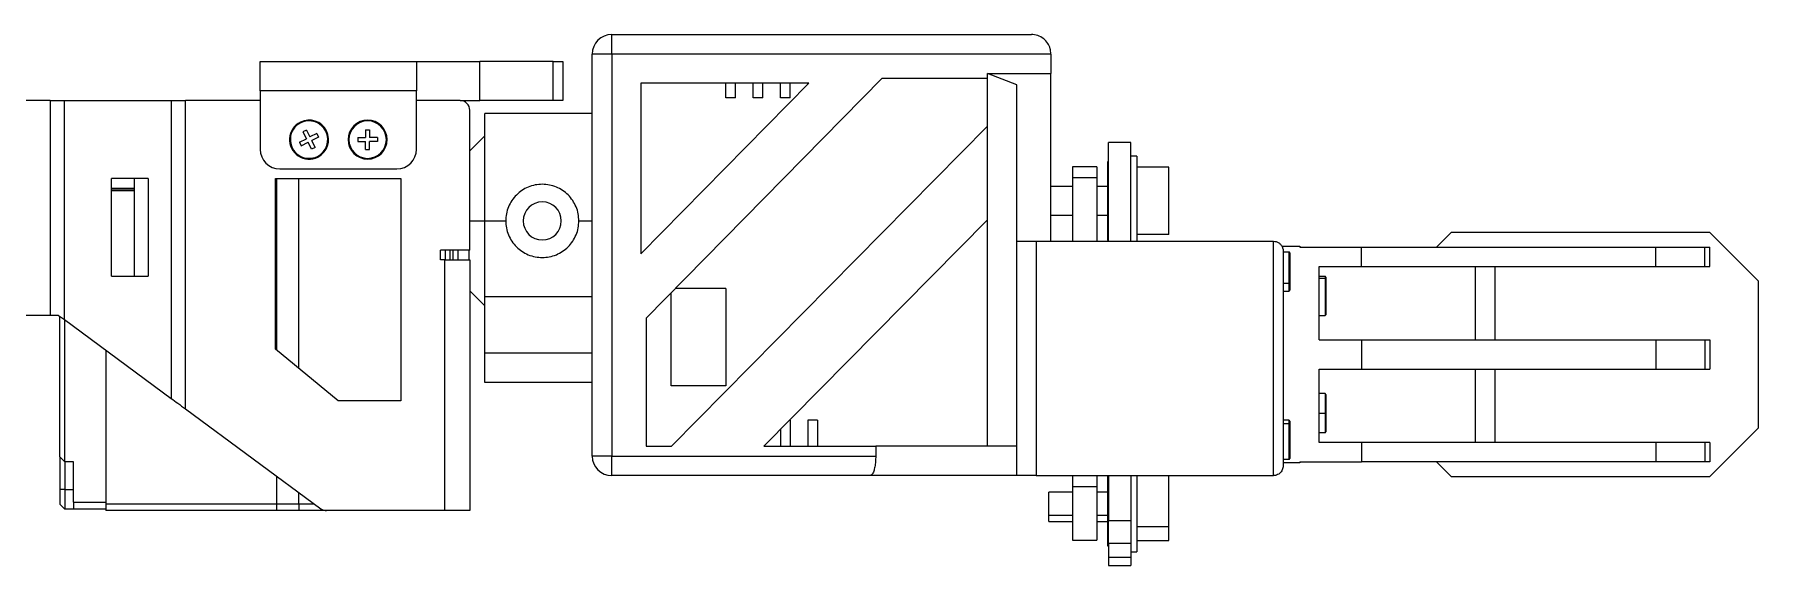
# Model space of a CAD drawing. Header units: millimetres. Extents: x 1258 to 2922, y -135 to 1239.
# Drawn here: x 2349.5 to 2437.8, y 864 to 891.2 of the extents above; entities that cross this region are included whole.
import ezdxf

# ---------------------------------------------------------------- set-up
doc = ezdxf.new("R2010")
doc.units = ezdxf.units.MM
doc.header["$LTSCALE"] = 6

msp = doc.modelspace()

# ---------------------------------------------------------------- linework, layer by layer
at = {"color": 7, "linetype": 'Continuous', "lineweight": 25}
for p, q in [((2379.034, 890.203), (2379.034, 891.203)), ((2379.034, 891.203), (2400.534, 891.203)), ((2361.031, 889.82), (2369.031, 889.82)), ((2361.031, 888.32), (2361.031, 889.82)), ((2369.031, 889.82), (2369.031, 888.32)), ((2369.031, 889.82), (2372.281, 889.82)), ((2372.281, 887.82), (2372.281, 889.82)), ((2376.031, 889.82), (2372.281, 889.82)), ((2376.031, 887.82), (2376.031, 889.82)), ((2376.031, 889.82), (2376.531, 889.82)), ((2376.531, 889.82), (2376.531, 887.82)), ((2379.034, 890.203), (2378.034, 890.203)), ((2378.034, 881.657), (2378.034, 890.203)), ((2379.034, 890.203), (2379.034, 869.613)), ((2401.534, 890.203), (2379.034, 890.203)), ((2401.534, 890.203), (2401.534, 889.212)), ((2380.534, 888.703), (2380.534, 879.973)), ((2380.534, 879.973), (2389.127, 888.703)), ((2389.127, 888.703), (2380.534, 888.703)), ((2392.874, 888.943), (2380.801, 876.679)), ((2384.884, 887.951), (2384.884, 888.703)), ((2385.384, 887.951), (2385.384, 888.703)), ((2386.284, 887.951), (2386.284, 888.703)), ((2386.784, 887.951), (2386.784, 888.703)), ((2387.684, 887.951), (2387.684, 888.703)), ((2388.184, 887.951), (2388.184, 888.703)), ((2389.084, 888.66), (2389.084, 888.703)), ((2398.284, 888.943), (2392.874, 888.943)), ((2399.784, 888.633), (2398.284, 889.212)), ((2398.284, 889.212), (2401.534, 889.212)), ((2398.284, 888.943), (2398.284, 889.212)), ((2398.284, 886.509), (2398.284, 888.943)), ((2399.784, 880.613), (2399.784, 888.633)), ((2401.534, 880.613), (2401.534, 889.212)), ((2350.265, 887.82), (2343.265, 887.82)), ((2350.265, 887.82), (2350.265, 876.82)), ((2350.265, 887.82), (2350.995, 887.82)), ((2350.995, 876.601), (2350.995, 887.82)), ((2350.995, 887.82), (2356.469, 887.82)), ((2356.469, 887.82), (2356.469, 872.566)), ((2356.469, 887.82), (2357.199, 887.82)), ((2357.199, 872.028), (2357.199, 887.82)), ((2361.031, 887.82), (2357.199, 887.82)), ((2361.031, 888.32), (2361.031, 885.32)), ((2369.031, 888.32), (2361.031, 888.32)), ((2369.031, 885.32), (2369.031, 888.32)), ((2371.265, 887.82), (2369.031, 887.82)), ((2371.265, 887.82), (2372.281, 887.82)), ((2376.031, 887.82), (2372.281, 887.82)), ((2376.531, 887.82), (2376.031, 887.82)), ((2385.384, 887.951), (2384.884, 887.951)), ((2386.784, 887.951), (2386.284, 887.951)), ((2388.184, 887.951), (2387.684, 887.951)), ((2371.765, 880.16), (2371.765, 887.32)), ((2378.034, 887.157), (2372.534, 887.157)), ((2372.534, 881.657), (2372.534, 887.157)), ((2363.039, 885.687), (2363.397, 885.865)), ((2363.085, 886.715), (2363.103, 886.679)), ((2363.398, 886.312), (2363.219, 886.223)), ((2363.219, 886.223), (2363.397, 885.865)), ((2363.398, 886.312), (2363.576, 885.954)), ((2363.934, 886.132), (2363.576, 885.954)), ((2364.023, 885.953), (2363.665, 885.775)), ((2363.934, 886.132), (2364.023, 885.953)), ((2366.031, 885.92), (2366.431, 885.92)), ((2366.031, 885.92), (2366.031, 885.72)), ((2366.431, 886.32), (2366.631, 886.32)), ((2366.431, 886.32), (2366.431, 885.92)), ((2366.631, 886.32), (2366.631, 885.92)), ((2367.031, 885.92), (2366.631, 885.92)), ((2367.031, 885.92), (2367.031, 885.72)), ((2372.534, 886.007), (2371.765, 885.239)), ((2382.104, 870.113), (2398.284, 886.509)), ((2398.284, 881.716), (2398.284, 886.509)), ((2363.039, 885.687), (2363.128, 885.508)), ((2363.128, 885.508), (2363.486, 885.686)), ((2363.664, 885.328), (2363.486, 885.686)), ((2363.843, 885.417), (2363.664, 885.328)), ((2363.843, 885.417), (2363.665, 885.775)), ((2363.976, 884.924), (2363.958, 884.96)), ((2365.531, 885.82), (2365.571, 885.82)), ((2366.031, 885.72), (2366.431, 885.72)), ((2366.431, 885.32), (2366.431, 885.72)), ((2366.431, 885.32), (2366.631, 885.32)), ((2366.631, 885.32), (2366.631, 885.72)), ((2367.031, 885.72), (2366.631, 885.72)), ((2367.531, 885.82), (2367.491, 885.82)), ((2405.634, 885.677), (2404.484, 885.677)), ((2404.484, 880.613), (2404.484, 885.677)), ((2405.634, 880.613), (2405.634, 885.677)), ((2405.934, 884.977), (2405.634, 884.977)), ((2405.934, 884.977), (2405.934, 880.613)), ((2362.031, 884.32), (2368.031, 884.32)), ((2403.884, 884.427), (2402.634, 884.427)), ((2402.634, 884.427), (2402.634, 883.869)), ((2403.884, 884.427), (2403.884, 883.869)), ((2404.484, 884.677), (2404.434, 884.677)), ((2404.434, 884.677), (2404.434, 880.83)), ((2407.584, 884.402), (2405.934, 884.402)), ((2407.584, 880.952), (2407.584, 884.402)), ((2355.295, 883.82), (2353.414, 883.82)), ((2353.414, 878.82), (2353.414, 883.82)), ((2354.565, 883.318), (2353.414, 883.318)), ((2353.414, 883.294), (2354.565, 883.294)), ((2353.414, 883.294), (2354.565, 883.294)), ((2353.414, 883.294), (2354.565, 883.294)), ((2353.414, 883.293), (2354.565, 883.293)), ((2354.565, 883.193), (2353.414, 883.193)), ((2354.565, 883.82), (2354.565, 878.82)), ((2355.295, 883.82), (2355.295, 878.82)), ((2361.82, 875.096), (2361.82, 883.82)), ((2361.82, 883.82), (2368.241, 883.82)), ((2361.865, 883.82), (2361.865, 875.059)), ((2363.015, 874.106), (2363.015, 883.82)), ((2368.241, 883.82), (2368.241, 872.437)), ((2402.634, 883.427), (2401.534, 883.427)), ((2403.884, 883.869), (2402.634, 883.869)), ((2402.634, 883.869), (2402.634, 880.613)), ((2403.884, 883.869), (2403.884, 880.613)), ((2404.434, 883.427), (2403.884, 883.427)), ((2372.534, 877.768), (2372.534, 881.657)), ((2372.534, 881.657), (2373.604, 881.657)), ((2377.354, 881.657), (2378.034, 881.657)), ((2378.034, 869.613), (2378.034, 881.657)), ((2398.284, 881.716), (2386.834, 870.113)), ((2398.284, 870.113), (2398.284, 881.716)), ((2402.634, 881.927), (2401.534, 881.927)), ((2404.434, 881.927), (2403.884, 881.927)), ((2399.784, 870.113), (2399.784, 880.613)), ((2399.784, 880.613), (2400.784, 880.613)), ((2400.784, 880.613), (2400.784, 868.613)), ((2400.784, 880.613), (2412.934, 880.613)), ((2404.434, 880.83), (2404.484, 880.83)), ((2404.434, 880.83), (2404.434, 880.677)), ((2404.434, 880.677), (2404.484, 880.677)), ((2407.584, 880.952), (2405.934, 880.952)), ((2412.934, 868.613), (2412.934, 880.613)), ((2422.034, 881.063), (2421.284, 880.313)), ((2435.284, 881.063), (2422.034, 881.063)), ((2437.784, 878.563), (2435.284, 881.063)), ((2371.765, 880.16), (2370.265, 880.16)), ((2370.265, 879.66), (2370.265, 880.16)), ((2370.465, 879.66), (2370.265, 879.66)), ((2370.465, 879.66), (2370.465, 866.82)), ((2370.465, 879.66), (2371.765, 879.66)), ((2370.515, 879.66), (2370.515, 880.16)), ((2370.765, 879.66), (2370.765, 880.16)), ((2371.734, 880.157), (2371.165, 880.157)), ((2371.165, 879.66), (2371.165, 880.157)), ((2371.734, 879.66), (2371.734, 880.16)), ((2371.765, 879.66), (2371.765, 866.82)), ((2413.358, 880.363), (2414.284, 880.363)), ((2413.434, 880.113), (2413.434, 869.113)), ((2413.73, 880.063), (2413.434, 880.063)), ((2413.77, 880.023), (2413.77, 878.485)), ((2414.284, 880.363), (2414.284, 880.313)), ((2414.284, 880.313), (2417.447, 880.313)), ((2417.447, 879.313), (2417.447, 880.313)), ((2417.447, 880.313), (2432.52, 880.313)), ((2432.52, 879.313), (2432.52, 880.313)), ((2432.52, 880.313), (2435.038, 880.313)), ((2435.038, 879.313), (2435.038, 880.313)), ((2435.038, 880.313), (2435.284, 880.313)), ((2435.284, 879.313), (2435.284, 880.313)), ((2353.414, 878.82), (2355.295, 878.82)), ((2415.284, 879.313), (2417.447, 879.313)), ((2415.284, 875.563), (2415.284, 879.313)), ((2415.58, 878.813), (2415.284, 878.813)), ((2415.62, 878.773), (2415.62, 878.684)), ((2417.447, 879.313), (2432.52, 879.313)), ((2423.284, 875.563), (2423.284, 879.313)), ((2424.284, 879.313), (2424.284, 875.563)), ((2432.52, 879.313), (2435.038, 879.313)), ((2435.038, 879.313), (2435.284, 879.313)), ((2371.765, 878.075), (2372.534, 877.307)), ((2382.084, 873.202), (2382.084, 877.981)), ((2384.884, 878.202), (2382.301, 878.202)), ((2384.884, 878.202), (2384.884, 873.202)), ((2413.434, 878.063), (2413.73, 878.063)), ((2413.77, 878.485), (2413.77, 878.103)), ((2415.62, 878.684), (2415.62, 876.853)), ((2437.784, 871.063), (2437.784, 878.563)), ((2378.034, 877.768), (2372.534, 877.768)), ((2372.534, 874.879), (2372.534, 877.768)), ((2350.265, 876.82), (2343.265, 876.82)), ((2350.699, 876.82), (2350.265, 876.82)), ((2350.699, 876.82), (2350.995, 876.601)), ((2350.765, 869.575), (2350.765, 876.771)), ((2350.995, 876.601), (2356.469, 872.566)), ((2351.015, 869.325), (2351.015, 876.586)), ((2380.801, 876.679), (2380.801, 870.113)), ((2415.284, 876.813), (2415.58, 876.813)), ((2415.284, 875.563), (2417.447, 875.563)), ((2417.447, 875.563), (2417.447, 874.063)), ((2417.447, 875.563), (2432.52, 875.563)), ((2432.52, 875.563), (2432.52, 874.063)), ((2432.52, 875.563), (2435.038, 875.563)), ((2435.038, 875.563), (2435.038, 874.063)), ((2435.038, 875.563), (2435.284, 875.563)), ((2435.284, 875.563), (2435.284, 874.063)), ((2353.115, 875.038), (2353.115, 867.25)), ((2353.115, 875.038), (2353.115, 867.17)), ((2365.031, 872.437), (2361.82, 875.096)), ((2378.034, 874.879), (2372.534, 874.879)), ((2372.534, 873.379), (2372.534, 874.879)), ((2415.284, 874.063), (2417.447, 874.063)), ((2415.284, 870.313), (2415.284, 874.063)), ((2417.447, 874.063), (2432.52, 874.063)), ((2423.284, 870.313), (2423.284, 874.063)), ((2424.284, 874.063), (2424.284, 870.313)), ((2432.52, 874.063), (2435.038, 874.063)), ((2435.038, 874.063), (2435.284, 874.063)), ((2378.034, 873.379), (2372.534, 873.379)), ((2384.884, 873.202), (2382.084, 873.202)), ((2415.58, 872.813), (2415.284, 872.813)), ((2415.62, 872.773), (2415.62, 871.813)), ((2357.199, 872.028), (2364.133, 866.917)), ((2368.241, 872.437), (2365.031, 872.437)), ((2415.58, 871.813), (2415.62, 871.813)), ((2415.62, 871.813), (2415.62, 870.853)), ((2387.684, 870.975), (2387.684, 870.113)), ((2388.184, 871.451), (2388.154, 871.451)), ((2388.184, 871.451), (2388.184, 870.113)), ((2389.584, 871.451), (2389.084, 871.451)), ((2389.084, 871.451), (2389.084, 870.113)), ((2389.584, 871.451), (2389.584, 870.113)), ((2413.73, 871.447), (2413.434, 871.447)), ((2413.77, 871.407), (2413.77, 871.255)), ((2413.77, 871.255), (2413.77, 869.487)), ((2435.284, 868.563), (2437.784, 871.063)), ((2380.801, 870.113), (2382.104, 870.113)), ((2386.834, 870.113), (2392.559, 870.113)), ((2392.559, 870.113), (2392.559, 869.613)), ((2399.784, 870.113), (2392.559, 870.113)), ((2399.784, 868.613), (2399.784, 870.113)), ((2415.284, 870.813), (2415.58, 870.813)), ((2417.447, 870.313), (2415.284, 870.313)), ((2417.447, 870.313), (2417.447, 869.313)), ((2432.52, 870.313), (2417.447, 870.313)), ((2432.52, 870.313), (2432.52, 869.313)), ((2435.038, 870.313), (2432.52, 870.313)), ((2435.038, 870.313), (2435.038, 869.313)), ((2435.284, 870.313), (2435.038, 870.313)), ((2435.284, 870.313), (2435.284, 869.313)), ((2350.765, 869.575), (2351.015, 869.325)), ((2351.465, 869.325), (2351.015, 869.325)), ((2351.465, 867.25), (2351.465, 869.325)), ((2379.034, 869.613), (2378.034, 869.613)), ((2379.034, 868.613), (2379.034, 869.613)), ((2379.034, 869.613), (2392.559, 869.613)), ((2413.434, 869.447), (2413.73, 869.447)), ((2414.284, 869.263), (2413.434, 869.263)), ((2414.284, 869.313), (2417.447, 869.313)), ((2414.284, 869.313), (2414.284, 869.263)), ((2432.52, 869.313), (2417.447, 869.313)), ((2421.284, 869.313), (2422.034, 868.563)), ((2435.038, 869.313), (2432.52, 869.313)), ((2435.284, 869.313), (2435.038, 869.313)), ((2361.865, 868.589), (2361.865, 867.17)), ((2392.284, 868.613), (2379.034, 868.613)), ((2399.784, 868.613), (2392.284, 868.613)), ((2400.784, 868.613), (2399.784, 868.613)), ((2400.784, 868.613), (2412.934, 868.613)), ((2402.634, 868.613), (2402.634, 868.036)), ((2403.884, 868.613), (2403.884, 868.036)), ((2404.434, 868.613), (2404.434, 865.008)), ((2404.484, 868.613), (2404.484, 866.308)), ((2405.634, 868.613), (2405.634, 866.308)), ((2405.934, 868.613), (2405.934, 864.708)), ((2407.584, 865.99), (2407.584, 868.613)), ((2422.034, 868.563), (2435.284, 868.563)), ((2351.015, 867.9), (2350.765, 867.9)), ((2350.765, 867.9), (2350.765, 867.15)), ((2351.015, 867.9), (2351.465, 867.9)), ((2351.015, 867.9), (2351.015, 866.9)), ((2363.015, 867.17), (2363.015, 867.741)), ((2402.634, 867.758), (2401.434, 867.758)), ((2401.434, 866.565), (2401.434, 867.758)), ((2403.884, 868.036), (2402.634, 868.036)), ((2402.634, 868.036), (2402.634, 865.299)), ((2403.884, 868.036), (2403.884, 865.299)), ((2404.434, 867.758), (2403.884, 867.758)), ((2351.015, 866.9), (2350.765, 867.15)), ((2351.465, 866.9), (2351.015, 866.9)), ((2351.465, 867.25), (2353.115, 867.25)), ((2351.465, 867.25), (2351.465, 866.9)), ((2353.115, 866.9), (2351.465, 866.9)), ((2353.115, 867.17), (2361.865, 867.17)), ((2353.115, 867.17), (2353.115, 866.82)), ((2361.865, 866.82), (2353.115, 866.82)), ((2361.865, 867.17), (2363.015, 867.17)), ((2361.865, 867.17), (2361.865, 866.82)), ((2363.015, 866.82), (2361.865, 866.82)), ((2363.015, 867.17), (2363.015, 866.82)), ((2364.43, 866.82), (2363.015, 866.82)), ((2370.465, 866.82), (2364.43, 866.82)), ((2371.765, 866.82), (2370.465, 866.82)), ((2401.434, 866.258), (2401.434, 866.565)), ((2401.434, 866.258), (2402.634, 866.258)), ((2403.884, 866.258), (2404.434, 866.258)), ((2404.484, 866.308), (2405.634, 866.308)), ((2404.484, 865.141), (2404.484, 866.308)), ((2405.634, 866.308), (2405.634, 865.141)), ((2407.584, 865.99), (2405.934, 865.99)), ((2407.584, 865.283), (2407.584, 865.99)), ((2402.634, 865.299), (2403.884, 865.299)), ((2404.434, 865.008), (2404.484, 865.008)), ((2405.634, 865.141), (2404.484, 865.141)), ((2404.484, 865.141), (2404.484, 864.44)), ((2405.634, 865.141), (2405.634, 864.44)), ((2405.634, 864.708), (2405.934, 864.708)), ((2405.934, 865.283), (2407.584, 865.283)), ((2404.484, 864.44), (2405.634, 864.44)), ((2404.484, 864.44), (2404.484, 864.008)), ((2404.484, 864.008), (2405.634, 864.008)), ((2405.634, 864.44), (2405.634, 864.008))]:
    msp.add_line(p, q, dxfattribs=at)
at = {"color": 8, "linetype": 'Continuous', "lineweight": 25}
for p, q in [((2371.765, 881.657), (2372.534, 881.657)), ((2370.915, 879.66), (2370.915, 880.16)), ((2413.73, 880.063), (2413.73, 878.461)), ((2415.58, 878.813), (2415.58, 878.72)), ((2413.434, 878.461), (2413.73, 878.461)), ((2413.73, 878.461), (2413.73, 878.063)), ((2415.284, 878.72), (2415.58, 878.72)), ((2415.58, 878.72), (2415.58, 876.813)), ((2415.58, 872.813), (2415.58, 871.813)), ((2415.284, 871.813), (2415.58, 871.813)), ((2415.58, 871.813), (2415.58, 870.813)), ((2413.434, 871.289), (2413.73, 871.289)), ((2413.73, 871.447), (2413.73, 871.289)), ((2413.73, 871.289), (2413.73, 869.447)), ((2363.015, 867.17), (2363.791, 867.17)), ((2402.634, 866.565), (2401.434, 866.565)), ((2404.434, 866.565), (2403.884, 866.565))]:
    msp.add_line(p, q, dxfattribs=at)
at = {"color": 7, "linetype": 'Continuous', "lineweight": 25, "flags": 128}
msp.add_lwpolyline([(2413.73, 878.461), (2413.737, 878.461), (2413.745, 878.463), (2413.752, 878.465), (2413.758, 878.468), (2413.763, 878.472), (2413.767, 878.476), (2413.769, 878.48), (2413.77, 878.485)], dxfattribs=at)
at = {"color": 7, "linetype": 'Continuous', "lineweight": 25}
for centre, radius, start, end in [((2379.034, 890.203), 1, 90, 180), ((2371.265, 887.32), 0.5, 0, 90), ((2363.531, 885.82), 1, 296.44967, 116.44967), ((2363.531, 885.82), 0.96, 296.44967, 116.44967), ((2366.531, 885.82), 1, 0, 180), ((2366.531, 885.82), 0.96, 0, 180), ((2363.531, 885.82), 1, 116.44967, 296.44967), ((2363.531, 885.82), 0.96, 116.44967, 296.44967), ((2362.031, 885.32), 1, 180, 270), ((2366.531, 885.82), 1, 180, 0), ((2366.531, 885.82), 0.96, 180, 0), ((2368.031, 885.32), 1, 270, 0), ((2375.479, 881.657), 0.975, 0, 180), ((2375.479, 881.657), 0.975, 180, 0), ((2413.73, 880.023), 0.04, 0, 90), ((2415.58, 878.773), 0.04, 0, 90), ((2413.73, 878.103), 0.04, 270, 0), ((2415.581, 878.682), 0.0383, 2.93362, 92.66013), ((2415.58, 876.853), 0.04, 270, 0), ((2415.58, 872.773), 0.04, 0, 90), ((2413.73, 871.407), 0.04, 0, 90), ((2413.732, 871.252), 0.0373, 5.31484, 94.47449), ((2415.58, 870.853), 0.04, 270, 0), ((2379.034, 869.613), 1, 180, 270), ((2413.73, 869.487), 0.04, 270, 0), ((2364.43, 867.32), 0.5, 233.60588, 270)]:
    msp.add_arc(centre, radius, start, end, dxfattribs=at)
for points, knots in [([(2401.534, 890.203), (2401.526, 890.297), (2401.509, 890.498), (2401.373, 890.774), (2401.154, 891.011), (2400.862, 891.173), (2400.642, 891.193), (2400.534, 891.203)], [0, 0, 0, 0, 0.146754, 0.316126, 0.510248, 0.757793, 1, 1, 1, 1]), ([(2377.354, 881.657), (2377.347, 881.777), (2377.333, 882.025), (2377.185, 882.497), (2376.839, 883.018), (2376.321, 883.363), (2375.85, 883.507), (2375.479, 883.544), (2375.108, 883.507), (2374.636, 883.364), (2374.118, 883.017), (2373.772, 882.497), (2373.624, 882.025), (2373.61, 881.777), (2373.604, 881.657)], [0, 0, 0, 0, 0.0609081, 0.1252258, 0.2500311, 0.3748295, 0.4372679, 0.5000517, 0.5625051, 0.6253005, 0.7500154, 0.8746671, 0.9390412, 1, 1, 1, 1]), ([(2373.604, 881.657), (2373.61, 881.537), (2373.624, 881.289), (2373.773, 880.817), (2374.119, 880.297), (2374.639, 879.949), (2375.111, 879.806), (2375.478, 879.771), (2375.845, 879.806), (2376.318, 879.948), (2376.839, 880.297), (2377.185, 880.818), (2377.333, 881.29), (2377.347, 881.537), (2377.354, 881.657)], [0, 0, 0, 0, 0.06098, 0.125384, 0.250098, 0.374703, 0.439287, 0.499843, 0.56052, 0.62524, 0.750173, 0.874854, 0.939126, 1, 1, 1, 1]), ([(2412.934, 880.613), (2412.98, 880.609), (2413.081, 880.601), (2413.219, 880.533), (2413.337, 880.423), (2413.418, 880.278), (2413.429, 880.168), (2413.434, 880.113)], [0, 0, 0, 0, 0.146754, 0.316126, 0.510248, 0.757793, 1, 1, 1, 1]), ([(2356.469, 872.566), (2356.579, 872.485), (2356.8, 872.323), (2357.065, 872.127), (2357.199, 872.028)], [0, 0, 0, 0, 0.4983538, 1, 1, 1, 1]), ([(2350.765, 869.575), (2350.765, 869.549), (2350.765, 869.499), (2350.765, 869.112), (2350.765, 868.558), (2350.765, 868.119), (2350.765, 867.9)], [0, 0, 0, 0, 0.25, 0.5, 0.75, 1, 1, 1, 1]), ([(2392.559, 869.613), (2392.557, 869.521), (2392.553, 869.328), (2392.517, 869.056), (2392.458, 868.815), (2392.376, 868.646), (2392.314, 868.624), (2392.284, 868.613)], [0, 0, 0, 0, 0.173693, 0.361744, 0.557764, 0.786672, 1, 1, 1, 1]), ([(2413.434, 869.113), (2413.425, 869.044), (2413.409, 868.905), (2413.292, 868.749), (2413.157, 868.661), (2413.047, 868.621), (2412.97, 868.616), (2412.934, 868.613)], [0, 0, 0, 0, 0.31012, 0.616121, 0.758896, 0.886022, 1, 1, 1, 1])]:
    msp.add_open_spline(points, degree=3, knots=knots, dxfattribs=at)
msp.add_open_spline([(2351.015, 869.325), (2351.015, 869.303), (2351.015, 869.26), (2351.015, 868.931), (2351.015, 868.46), (2351.015, 868.086), (2351.015, 867.9)], degree=3, dxfattribs=at)

doc.saveas('drawing.dxf')
